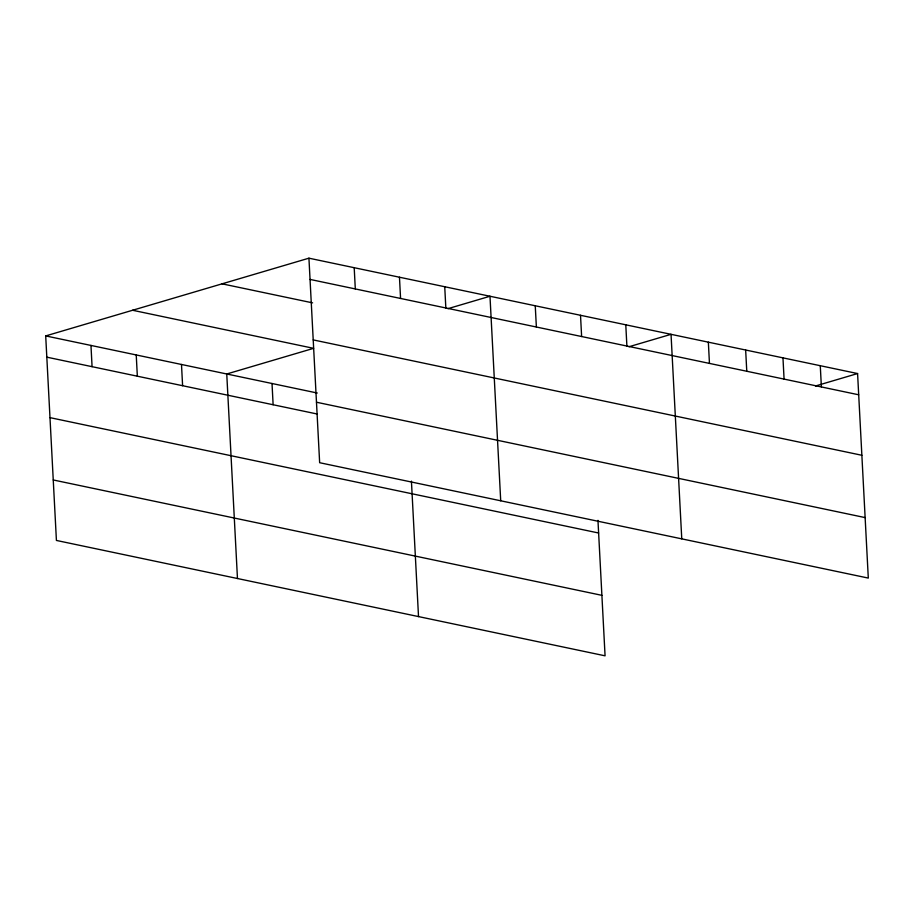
<?xml version="1.0" encoding="UTF-8"?>
<svg xmlns="http://www.w3.org/2000/svg" width="914" height="914" viewBox="0 0 914 914"><rect width="100%" height="100%" fill="white"/><g stroke="black" fill="none" stroke-linecap="round" stroke-linejoin="round"><path stroke-width="1.37" d="M597.962 520.352L605.068 655.818L56.417 540.448L45.7 335.918L308.932 258.182L857.583 373.552L868.3 578.082L319.649 462.713L308.932 258.182M447.917 308.681L489.984 296.25L500.712 500.781M628.969 346.749L671.036 334.33L681.764 538.86M815.505 385.982L857.583 373.552M310.052 279.421L858.692 394.791M222.068 283.831L312.599 302.865M313.216 339.905L861.868 455.275M132.564 310.257L313.616 348.337L226.752 373.986L237.469 578.516M45.7 335.918L317.284 393.02M316.484 402.229L865.135 517.598M46.808 357.157L317.021 413.973M49.984 417.641L598.624 533.011M53.252 479.964L601.892 595.334M820.269 365.703L821.389 386.942M782.967 357.865L784.075 379.104M745.653 350.016L746.772 371.255M708.35 342.167L709.458 363.406M625.782 324.801L626.89 346.04M580.516 315.284L581.624 336.523M535.25 305.767L536.369 327.006M444.73 286.733L445.838 307.972M411.426 481.13L418.521 616.596M399.464 277.216L400.572 298.455M354.198 267.699L355.306 288.938M272.018 383.503L273.126 404.742M181.486 364.469L182.606 385.708M136.232 354.952L137.34 376.191M90.966 345.435L92.074 366.674"/></g></svg>
